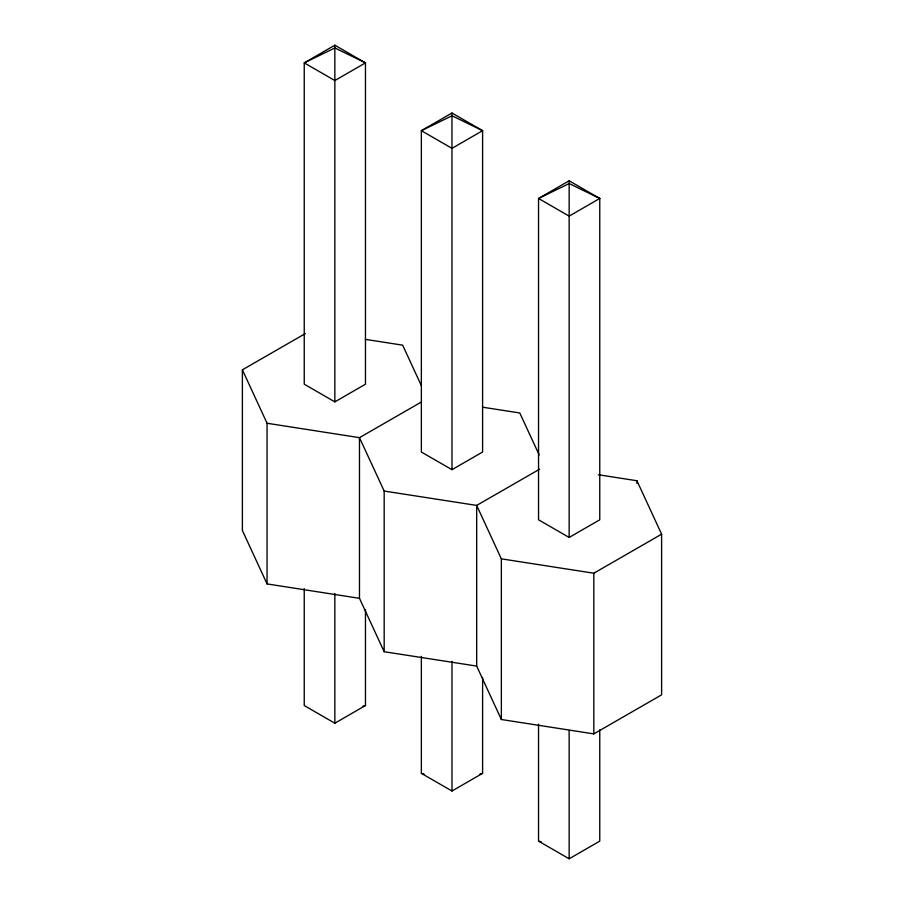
<?xml version="1.0" encoding="UTF-8"?>
<svg xmlns="http://www.w3.org/2000/svg" width="904" height="904" viewBox="0 0 904 904"><rect width="100%" height="100%" fill="white"/><g stroke="black" fill="none" stroke-linecap="round" stroke-linejoin="round"><path stroke-width="1.36" d="M334.853 45.2L304.241 62.873L304.241 384.2L334.853 401.873L365.465 384.2L365.465 62.873L334.853 45.2L334.853 401.873M451.966 113.011L421.354 130.684L421.354 452.023L451.989 469.684L482.6 452.011L482.6 130.673L451.966 113.011L451.989 469.684M569.147 180.789L538.535 198.462L538.535 519.8L569.147 537.462L599.759 519.8L599.759 198.462L569.147 180.789L569.147 537.462M304.241 588.56L304.241 705.538L334.853 723.211L365.465 705.538L365.465 609.703M421.354 656.372L421.354 773.349L451.989 791.011L482.6 773.338L482.6 677.503M538.535 724.149L538.535 841.127L569.147 858.8L599.759 841.127L599.759 729.788M598.312 474.747L636.947 480.747L661.615 534.174L661.615 694.837L593.815 733.89L501.347 719.505L476.679 666.078L384.177 651.727L359.476 598.324L267.053 583.916L242.385 530.49L242.385 369.826L305.349 333.576M421.264 402.077L359.476 437.66L267.053 423.253L242.385 369.826M539.643 469.165L476.679 505.415L384.177 491.053L359.476 437.66L359.476 598.324M476.679 666.078L476.679 505.415L501.347 558.841L593.815 573.215L661.615 534.174M362.82 706.216L365.465 705.538M479.956 774.016L482.6 773.338M365.397 339.373L402.653 345.158L421.445 385.861M482.499 407.184L519.777 412.97L539.191 454.927M421.354 773.349L424.032 774.027M538.535 841.127L541.213 841.805M636.947 480.747L636.947 483.572M593.815 573.215L593.815 733.89M569.147 730.545L569.147 858.8M501.347 558.841L501.347 719.505M451.989 661.355L451.989 791.011M384.177 491.053L384.177 651.727M334.853 593.555L334.853 723.211M267.053 423.253L267.053 583.916M365.465 62.873L334.853 80.546L304.241 62.873L334.909 47.957L365.465 62.873M482.6 130.673L451.989 148.346L421.354 130.684L452.034 115.768L482.6 130.673M599.759 198.462L569.147 216.135L538.535 198.462L569.204 183.546L599.759 198.462"/></g></svg>
